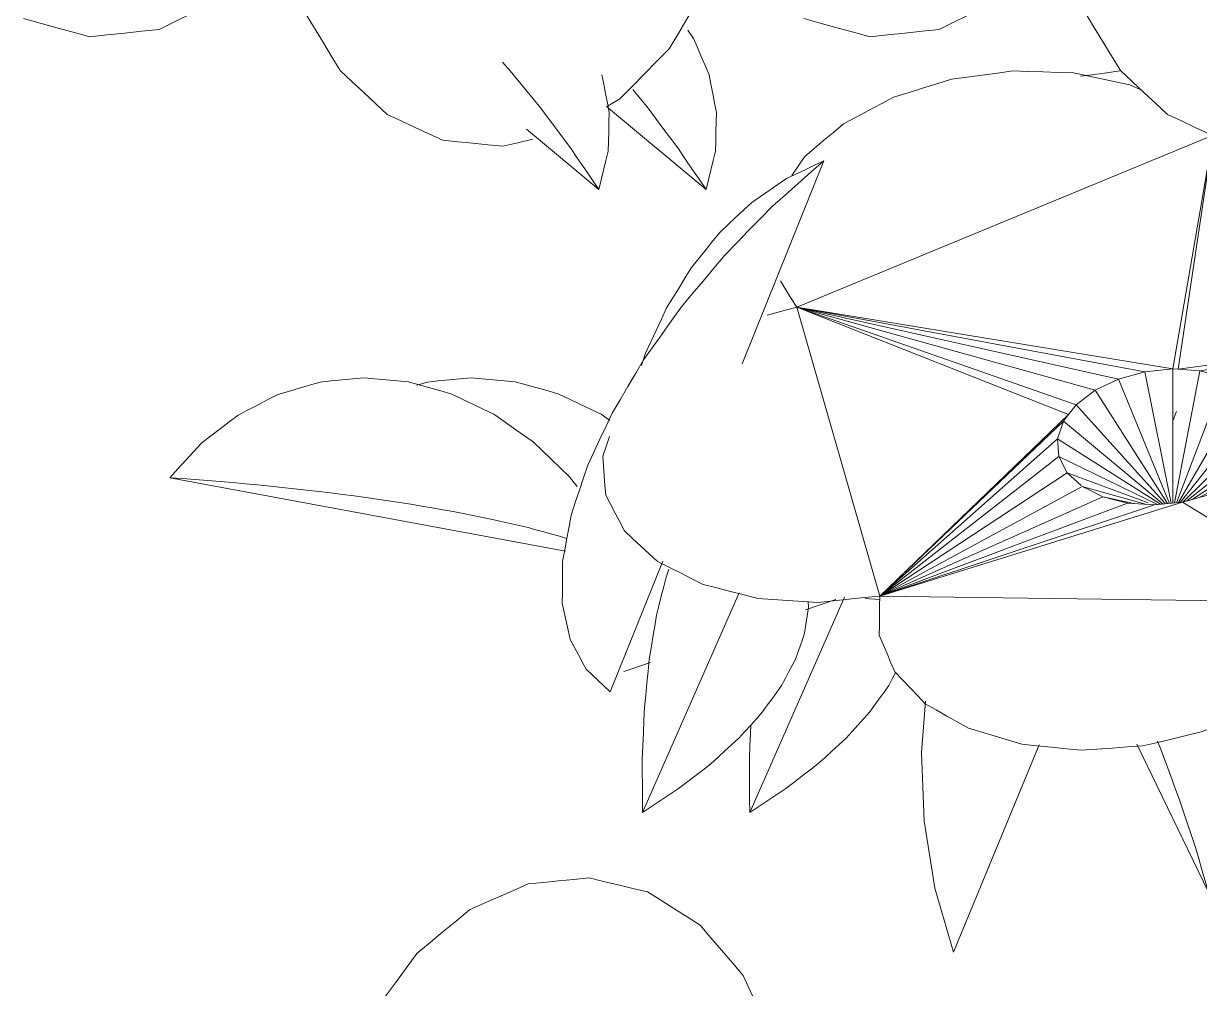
# Model space of a CAD drawing. Header units: metres. Extents: x 10.2 to 20.8, y -0.2 to 6.6.
# Drawn here: x 14.3487 to 14.4411, y 0.6542 to 0.73 of the extents above; entities that cross this region are included whole.
import ezdxf

# ---------------------------------------------------------------- set-up
doc = ezdxf.new("R2010")
doc.units = ezdxf.units.M
doc.layers.add('Importações nas famílias', color=250, linetype='Continuous', lineweight=5)
doc.layers.add('Vegetação', color=7, linetype='Continuous', lineweight=5)

# ---------------------------------------------------------------- blocks, each defined once
blk = doc.blocks.new('Planta_pergolado_12200 - plantas pergolado_skp_Component_12-V2710-Corte 3')
at = {"layer": 'Importações nas famílias'}
for p, q in [((14.656082, 0.431808), (14.656698, 0.431128)), ((14.657984, 0.426562), (14.663673, 0.421815))]:
    blk.add_line(p, q, dxfattribs=at)
at = {"layer": 'Importações nas famílias', "flags": 128}
for points in [[(14.656698, 0.431128), (14.657301, 0.430395), (14.657903, 0.429661), (14.658506, 0.428927), (14.659109, 0.428194)], [(14.664479, 0.427869), (14.664335, 0.428611), (14.66419, 0.429353), (14.664045, 0.430095), (14.663901, 0.430837)], [(14.659109, 0.428194), (14.659692, 0.427415), (14.660276, 0.426636), (14.660859, 0.425857), (14.661443, 0.425078)], [(14.664402, 0.424838), (14.664422, 0.425596), (14.664441, 0.426353), (14.66446, 0.427111), (14.664479, 0.427869)], [(14.661443, 0.425078), (14.662, 0.424262), (14.662558, 0.423447), (14.663115, 0.422631), (14.663673, 0.421815)], [(14.663673, 0.421815), (14.663855, 0.422571), (14.664038, 0.423327), (14.66422, 0.424082), (14.664402, 0.424838)]]:
    blk.add_lwpolyline(points, dxfattribs=at)
blk = doc.blocks.new('Planta_pergolado_12200 - plantas pergolado_skp_Component_12-V2711-Corte 3')
at = {"layer": 'Importações nas famílias'}
for p, q in [((14.661965, 0.398472), (14.661343, 0.399268)), ((14.62995, 0.399178), (14.661049, 0.393402)), ((14.660584, 0.394584), (14.661121, 0.394412))]:
    blk.add_line(p, q, dxfattribs=at)
at = {"layer": 'Importações nas famílias', "flags": 128}
for points in [[(14.641765, 0.406693), (14.640935, 0.406447), (14.640106, 0.406201), (14.639276, 0.405955), (14.638446, 0.405709)], [(14.645202, 0.407031), (14.644343, 0.406946), (14.643484, 0.406862), (14.642624, 0.406778), (14.641765, 0.406693)], [(14.648677, 0.406713), (14.647808, 0.406793), (14.64694, 0.406872), (14.646071, 0.406951), (14.645202, 0.407031)], [(14.652107, 0.405748), (14.651249, 0.40599), (14.650392, 0.406231), (14.649534, 0.406472), (14.648677, 0.406713)], [(14.638446, 0.405709), (14.637665, 0.405307), (14.636884, 0.404905), (14.636103, 0.404503), (14.635323, 0.404101)], [(14.655412, 0.404159), (14.654586, 0.404556), (14.65376, 0.404954), (14.652933, 0.405351), (14.652107, 0.405748)], [(14.635323, 0.404101), (14.634609, 0.403552), (14.633895, 0.403004), (14.633182, 0.402455), (14.632468, 0.401907)], [(14.658515, 0.401982), (14.65774, 0.402526), (14.656964, 0.40307), (14.656188, 0.403614), (14.655412, 0.404159)], [(14.632468, 0.401907), (14.631839, 0.401224), (14.631209, 0.400542), (14.630579, 0.39986), (14.62995, 0.399178)], [(14.661343, 0.399268), (14.660636, 0.399947), (14.659929, 0.400625), (14.659222, 0.401303), (14.658515, 0.401982)], [(14.62995, 0.399178), (14.63094, 0.399104), (14.63193, 0.39903), (14.632921, 0.398956), (14.633911, 0.398882)], [(14.633911, 0.398882), (14.634891, 0.398792), (14.63587, 0.398701), (14.63685, 0.398611), (14.637829, 0.398521)], [(14.637829, 0.398521), (14.638788, 0.398415), (14.639746, 0.39831), (14.640704, 0.398204), (14.641662, 0.398099)], [(14.641662, 0.398099), (14.642588, 0.397979), (14.643513, 0.397859), (14.644439, 0.39774), (14.645365, 0.39762)], [(14.645365, 0.39762), (14.646248, 0.397488), (14.647132, 0.397355), (14.648015, 0.397223), (14.648898, 0.39709)], [(14.648898, 0.39709), (14.649729, 0.396947), (14.65056, 0.396803), (14.651392, 0.396659), (14.652223, 0.396515)], [(14.652223, 0.396515), (14.652992, 0.396362), (14.653762, 0.396208), (14.654531, 0.396055), (14.655301, 0.395901)], [(14.655301, 0.395901), (14.656, 0.39574), (14.656699, 0.395578), (14.657399, 0.395417), (14.658098, 0.395255)], [(14.658098, 0.395255), (14.65872, 0.395088), (14.659341, 0.39492), (14.659963, 0.394752), (14.660584, 0.394584)]]:
    blk.add_lwpolyline(points, dxfattribs=at)
blk = doc.blocks.new('Planta_pergolado_12200 - plantas pergolado_skp_Component_12-V2712-Corte 3')
at = {"layer": 'Importações nas famílias'}
for p, q in [((14.711576, 0.366627), (14.70593, 0.378231)), ((14.707567, 0.378481), (14.707856, 0.377761))]:
    blk.add_line(p, q, dxfattribs=at)
at = {"layer": 'Importações nas famílias', "flags": 128}
for points in [[(14.712036, 0.377869), (14.711866, 0.3788), (14.711712, 0.379641)], [(14.707856, 0.377761), (14.708216, 0.376786), (14.708575, 0.375812), (14.708935, 0.374838), (14.709294, 0.373864)], [(14.7123, 0.374106), (14.712234, 0.375047), (14.712168, 0.375988), (14.712102, 0.376929), (14.712036, 0.377869)], [(14.709294, 0.373864), (14.709607, 0.372929), (14.709919, 0.371993), (14.710232, 0.371058), (14.710544, 0.370123)], [(14.712147, 0.370345), (14.712185, 0.371285), (14.712224, 0.372226), (14.712262, 0.373166), (14.7123, 0.374106)], [(14.710544, 0.370123), (14.710802, 0.369249), (14.71106, 0.368375), (14.711318, 0.367501), (14.711576, 0.366627)], [(14.711576, 0.366627), (14.711719, 0.367556), (14.711861, 0.368486), (14.712004, 0.369415), (14.712147, 0.370345)]]:
    blk.add_lwpolyline(points, dxfattribs=at)
blk = doc.blocks.new('Planta_pergolado_12200 - plantas pergolado_skp_Component_12-V2713-Corte 3')
at = {"layer": 'Importações nas famílias'}
for p, q in [((14.669175, 0.391994), (14.668948, 0.391368)), ((14.667098, 0.372879), (14.674692, 0.390133)), ((14.68014, 0.388971), (14.680113, 0.389452))]:
    blk.add_line(p, q, dxfattribs=at)
at = {"layer": 'Importações nas famílias', "flags": 128}
for points in [[(14.668948, 0.391368), (14.668761, 0.390617), (14.668574, 0.389866), (14.668387, 0.389115), (14.6682, 0.388364)], [(14.6682, 0.388364), (14.668058, 0.387505), (14.667915, 0.386646), (14.667772, 0.385788), (14.66763, 0.384929)], [(14.679838, 0.386974), (14.679913, 0.387473), (14.679989, 0.387972), (14.680064, 0.388472), (14.68014, 0.388971)], [(14.67913, 0.384927), (14.679307, 0.385439), (14.679484, 0.385951), (14.679661, 0.386462), (14.679838, 0.386974)], [(14.66763, 0.384929), (14.667535, 0.383982), (14.66744, 0.383036), (14.667346, 0.382089), (14.667251, 0.381143)], [(14.678024, 0.382854), (14.678301, 0.383372), (14.678577, 0.38389), (14.678854, 0.384409), (14.67913, 0.384927)], [(14.676532, 0.380776), (14.676905, 0.381295), (14.677278, 0.381815), (14.677651, 0.382334), (14.678024, 0.382854)], [(14.667251, 0.381143), (14.667206, 0.380131), (14.667162, 0.379119), (14.667117, 0.378106), (14.667072, 0.377094)], [(14.674671, 0.378716), (14.675137, 0.379231), (14.675602, 0.379746), (14.676067, 0.380261), (14.676532, 0.380776)], [(14.672462, 0.376699), (14.673014, 0.377204), (14.673566, 0.377708), (14.674119, 0.378212), (14.674671, 0.378716)], [(14.667072, 0.377094), (14.667079, 0.376041), (14.667085, 0.374987), (14.667091, 0.373933), (14.667098, 0.372879)], [(14.669928, 0.374746), (14.670561, 0.375235), (14.671195, 0.375723), (14.671828, 0.376211), (14.672462, 0.376699)], [(14.667098, 0.372879), (14.667805, 0.373346), (14.668513, 0.373813), (14.66922, 0.37428), (14.669928, 0.374746)]]:
    blk.add_lwpolyline(points, dxfattribs=at)
blk = doc.blocks.new('Planta_pergolado_12200 - plantas pergolado_skp_Component_17-V2897-Corte 3')
at = {"layer": 'Importações nas famílias'}
for p, q in [((14.458848, 0.725779), (14.460052, 0.725782)), ((14.435655, 0.725167), (14.436592, 0.724748)), ((14.442222, 0.721202), (14.409486, 0.7077)), ((14.439039, 0.702849), (14.442222, 0.721202)), ((14.442222, 0.721202), (14.439468, 0.702821)), ((14.468978, 0.706853), (14.442222, 0.721202)), ((14.434774, 0.702053), (14.409486, 0.7077)), ((14.409486, 0.7077), (14.436856, 0.702625)), ((14.432934, 0.70117), (14.409486, 0.7077)), ((14.431461, 0.700039), (14.409486, 0.7077)), ((14.430859, 0.699257), (14.409486, 0.7077)), ((14.409486, 0.7077), (14.439039, 0.702849)), ((14.416009, 0.685005), (14.409486, 0.7077)), ((14.439468, 0.702821), (14.468978, 0.706853)), ((14.441173, 0.702709), (14.468978, 0.706853)), ((14.443113, 0.702214), (14.468978, 0.706853)), ((14.444727, 0.701399), (14.468978, 0.706853)), ((14.445905, 0.700319), (14.468978, 0.706853)), ((14.446566, 0.699047), (14.468978, 0.706853)), ((14.468978, 0.706853), (14.452777, 0.684482)), ((14.434774, 0.702053), (14.436856, 0.702625)), ((14.436856, 0.702625), (14.439039, 0.702849)), ((14.438911, 0.6923), (14.436856, 0.702625)), ((14.439048, 0.692314), (14.439039, 0.702849)), ((14.439039, 0.702849), (14.439468, 0.702821)), ((14.439186, 0.692328), (14.441173, 0.702709)), ((14.439468, 0.702821), (14.441173, 0.702709)), ((14.441173, 0.702709), (14.443113, 0.702214)), ((14.432934, 0.70117), (14.434774, 0.702053)), ((14.438771, 0.692286), (14.434774, 0.702053)), ((14.43933, 0.692343), (14.443113, 0.702214)), ((14.443113, 0.702214), (14.444727, 0.701399)), ((14.431461, 0.700039), (14.432934, 0.70117)), ((14.438625, 0.692271), (14.432934, 0.70117)), ((14.439484, 0.692359), (14.444727, 0.701399)), ((14.444727, 0.701399), (14.445905, 0.700319)), ((14.430859, 0.699257), (14.431461, 0.700039)), ((14.438467, 0.692255), (14.431461, 0.700039)), ((14.439653, 0.692376), (14.445905, 0.700319)), ((14.445905, 0.700319), (14.446566, 0.699047)), ((14.416009, 0.685005), (14.430859, 0.699257)), ((14.416009, 0.685005), (14.430457, 0.698734)), ((14.429988, 0.697347), (14.430457, 0.698734)), ((14.430457, 0.698734), (14.430859, 0.699257)), ((14.430457, 0.698734), (14.438291, 0.692237)), ((14.439798, 0.69235), (14.446566, 0.699047)), ((14.452777, 0.684482), (14.446566, 0.699047)), ((14.446666, 0.69767), (14.446566, 0.699047)), ((14.416009, 0.685005), (14.429988, 0.697347)), ((14.438089, 0.692216), (14.429988, 0.697347)), ((14.430088, 0.69597), (14.429988, 0.697347)), ((14.440156, 0.69249), (14.446666, 0.69767)), ((14.446198, 0.696282), (14.446666, 0.69767)), ((14.446666, 0.69767), (14.452777, 0.684482)), ((14.416009, 0.685005), (14.430088, 0.69597)), ((14.43075, 0.694698), (14.430088, 0.69597)), ((14.430088, 0.69597), (14.43785, 0.692191)), ((14.440572, 0.692604), (14.446198, 0.696282)), ((14.445193, 0.694978), (14.446198, 0.696282)), ((14.446198, 0.696282), (14.452777, 0.684482)), ((14.441159, 0.692765), (14.445193, 0.694978)), ((14.443721, 0.693846), (14.445193, 0.694978)), ((14.452777, 0.684482), (14.445193, 0.694978)), ((14.416009, 0.685005), (14.43075, 0.694698)), ((14.431833, 0.693704), (14.43075, 0.694698)), ((14.43075, 0.694698), (14.437114, 0.692328)), ((14.394477, 0.692941), (14.394422, 0.693704)), ((14.416009, 0.685005), (14.431928, 0.693617)), ((14.4369, 0.692214), (14.431928, 0.693617)), ((14.432574, 0.693291), (14.431928, 0.693617)), ((14.433542, 0.692802), (14.432574, 0.693291)), ((14.44225, 0.693141), (14.44188, 0.692964)), ((14.44225, 0.693141), (14.443721, 0.693846)), ((14.452777, 0.684482), (14.443721, 0.693846)), ((14.416009, 0.685005), (14.433542, 0.692802)), ((14.439798, 0.692391), (14.416009, 0.685005)), ((14.416009, 0.685005), (14.435482, 0.692307)), ((14.416009, 0.685005), (14.437616, 0.692167)), ((14.435482, 0.692307), (14.433542, 0.692802)), ((14.433542, 0.692802), (14.435971, 0.692275)), ((14.437616, 0.692167), (14.435482, 0.692307)), ((14.439798, 0.692391), (14.437616, 0.692167)), ((14.44188, 0.692964), (14.439798, 0.692391)), ((14.439798, 0.692391), (14.452777, 0.684482)), ((14.44188, 0.692964), (14.452777, 0.684482)), ((14.416009, 0.685005), (14.452777, 0.684482))]:
    blk.add_line(p, q, dxfattribs=at)
at = {"layer": 'Importações nas famílias', "flags": 128}
for points in [[(14.417106, 0.724189), (14.41824, 0.724543), (14.419373, 0.724897), (14.420507, 0.72525), (14.421641, 0.725604)], [(14.421641, 0.725604), (14.422846, 0.725768), (14.424051, 0.725932), (14.425257, 0.726096), (14.426462, 0.72626)], [(14.426462, 0.72626), (14.427657, 0.726223), (14.428852, 0.726185), (14.430047, 0.726148), (14.431242, 0.726111)], [(14.431242, 0.726111), (14.432346, 0.725875), (14.433449, 0.725639), (14.434552, 0.725403), (14.435655, 0.725167)], [(14.460052, 0.725782), (14.461179, 0.725585), (14.462307, 0.725387), (14.463435, 0.72519), (14.464563, 0.724993)], [(14.464563, 0.724993), (14.465538, 0.724609), (14.466514, 0.724225), (14.467489, 0.723842), (14.468464, 0.723458)], [(14.413168, 0.72211), (14.414152, 0.722629), (14.415137, 0.723149), (14.416122, 0.723669), (14.417106, 0.724189)], [(14.468464, 0.723458), (14.46922, 0.722913), (14.469976, 0.722368), (14.470732, 0.721824), (14.471488, 0.721279)], [(14.410094, 0.719509), (14.410863, 0.720159), (14.411631, 0.720809), (14.412399, 0.721459), (14.413168, 0.72211)], [(14.471488, 0.721279), (14.471973, 0.720611), (14.472459, 0.719943), (14.472944, 0.719275), (14.473429, 0.718607)], [(14.409094, 0.718036), (14.409594, 0.718772), (14.410094, 0.719509)], [(14.473429, 0.718607), (14.473611, 0.717861), (14.473793, 0.717115), (14.473974, 0.716368), (14.474156, 0.715622)], [(14.474156, 0.715622), (14.474021, 0.714849), (14.473887, 0.714076), (14.473752, 0.713302), (14.473617, 0.712529)], [(14.473617, 0.712529), (14.473176, 0.711781), (14.472734, 0.711033), (14.472293, 0.710286), (14.471851, 0.709538)], [(14.409486, 0.7077), (14.409059, 0.708387), (14.408633, 0.709075), (14.408206, 0.709763)], [(14.471851, 0.709538), (14.471133, 0.708867), (14.470415, 0.708195), (14.469696, 0.707524), (14.468978, 0.706853)], [(14.407177, 0.707065), (14.408332, 0.707382), (14.409486, 0.7077)], [(14.468978, 0.706853), (14.470245, 0.706598), (14.471512, 0.706343), (14.472779, 0.706088), (14.474047, 0.705832)], [(14.474047, 0.705832), (14.475101, 0.705344), (14.476155, 0.704856), (14.477209, 0.704368), (14.478264, 0.703879)], [(14.478264, 0.703879), (14.479015, 0.7032), (14.479766, 0.70252), (14.480517, 0.70184), (14.481268, 0.701161)], [(14.481268, 0.701161), (14.481653, 0.700348), (14.482037, 0.699534), (14.482421, 0.698721), (14.482805, 0.697908)], [(14.482805, 0.697908), (14.482789, 0.697031), (14.482773, 0.696154), (14.482757, 0.695277), (14.482741, 0.6944)], [(14.394256, 0.695994), (14.394515, 0.696763), (14.394775, 0.697533)], [(14.394422, 0.693704), (14.394366, 0.694467), (14.394311, 0.69523), (14.394256, 0.695994)], [(14.482741, 0.6944), (14.482326, 0.693534), (14.481911, 0.692668), (14.481497, 0.691803), (14.481082, 0.690937)], [(14.395944, 0.69012), (14.395577, 0.690825), (14.395211, 0.69153), (14.394844, 0.692235), (14.394477, 0.692941)], [(14.481082, 0.690937), (14.480304, 0.690156), (14.479526, 0.689375), (14.478748, 0.688594), (14.47797, 0.687813)], [(14.398556, 0.687724), (14.397903, 0.688323), (14.39725, 0.688922), (14.396597, 0.689521), (14.395944, 0.69012)], [(14.402135, 0.685916), (14.40124, 0.686368), (14.400345, 0.68682), (14.399451, 0.687272), (14.398556, 0.687724)], [(14.47797, 0.687813), (14.476896, 0.687184), (14.475821, 0.686555), (14.474746, 0.685926), (14.473672, 0.685297)], [(14.406437, 0.684819), (14.405362, 0.685094), (14.404286, 0.685368), (14.40321, 0.685642), (14.402135, 0.685916)], [(14.411169, 0.684509), (14.409986, 0.684586), (14.408803, 0.684664), (14.40762, 0.684742), (14.406437, 0.684819)], [(14.416009, 0.685005), (14.414799, 0.684881), (14.413589, 0.684757), (14.412379, 0.684633), (14.411169, 0.684509)], [(14.415977, 0.68193), (14.415985, 0.682699), (14.415993, 0.683467), (14.416001, 0.684236), (14.416009, 0.685005)], [(14.473672, 0.685297), (14.472392, 0.684873), (14.471112, 0.684449), (14.469833, 0.684026), (14.468553, 0.683602)], [(14.452777, 0.684482), (14.452456, 0.683717), (14.452135, 0.682953), (14.451814, 0.682189), (14.451492, 0.681424)], [(14.45764, 0.683177), (14.456424, 0.683503), (14.455209, 0.683829), (14.453993, 0.684155), (14.452777, 0.684482)], [(14.463053, 0.682875), (14.4617, 0.68295), (14.460346, 0.683026), (14.458993, 0.683101), (14.45764, 0.683177)], [(14.468553, 0.683602), (14.467178, 0.68342), (14.465803, 0.683239), (14.464428, 0.683057), (14.463053, 0.682875)], [(14.4172, 0.679047), (14.416895, 0.679768), (14.416589, 0.680488), (14.416283, 0.681209), (14.415977, 0.68193)], [(14.451492, 0.681424), (14.45088, 0.680717), (14.450267, 0.680009), (14.449655, 0.679301), (14.449042, 0.678593)], [(14.419595, 0.676552), (14.418996, 0.677175), (14.418398, 0.677799), (14.417799, 0.678423), (14.4172, 0.679047)], [(14.449042, 0.678593), (14.44818, 0.67799), (14.447318, 0.677388), (14.446456, 0.676785), (14.445594, 0.676182)], [(14.422998, 0.674615), (14.422147, 0.675099), (14.421297, 0.675583), (14.420446, 0.676068), (14.419595, 0.676552)], [(14.445594, 0.676182), (14.444541, 0.675724), (14.443488, 0.675267), (14.442435, 0.67481), (14.441382, 0.674353)], [(14.427178, 0.673368), (14.426133, 0.67368), (14.425088, 0.673992), (14.424043, 0.674303), (14.422998, 0.674615)], [(14.441382, 0.674353), (14.44021, 0.674073), (14.439038, 0.673793), (14.437866, 0.673513), (14.436694, 0.673233)], [(14.431849, 0.672897), (14.430682, 0.673015), (14.429514, 0.673133), (14.428346, 0.67325), (14.427178, 0.673368)], [(14.436694, 0.673233), (14.435483, 0.673149), (14.434272, 0.673065), (14.433061, 0.672981), (14.431849, 0.672897)]]:
    blk.add_lwpolyline(points, dxfattribs=at)
blk = doc.blocks.new('Planta_pergolado_12200 - plantas pergolado_skp_Component_16-V2898-Corte 3')
for name, p in [('Planta_pergolado_12200 - plantas pergolado_skp_Component_12-V2710-Corte 3', (-0.269725, 0.295129)), ('Planta_pergolado_12200 - plantas pergolado_skp_Component_17-V2897-Corte 3', (0, 0)), ('Planta_pergolado_12200 - plantas pergolado_skp_Component_12-V2711-Corte 3', (-0.269725, 0.295129)), ('Planta_pergolado_12200 - plantas pergolado_skp_Component_12-V2713-Corte 3', (-0.269725, 0.295129)), ('Planta_pergolado_12200 - plantas pergolado_skp_Component_12-V2712-Corte 3', (-0.269725, 0.295129))]:
    blk.add_blockref(name, p)
blk = doc.blocks.new('Planta_pergolado_12200 - plantas pergolado_skp_Component_12-V2760-Corte 3')
at = {"layer": 'Importações nas famílias'}
for p, q in [((14.671105, 0.433672), (14.670647, 0.434332)), ((14.664274, 0.428342), (14.672097, 0.421815))]:
    blk.add_line(p, q, dxfattribs=at)
at = {"layer": 'Importações nas famílias', "flags": 128}
for points in [[(14.672324, 0.430837), (14.67202, 0.431546), (14.671715, 0.432255), (14.67141, 0.432964), (14.671105, 0.433672)], [(14.672903, 0.427869), (14.672758, 0.428611), (14.672614, 0.429353), (14.672469, 0.430095), (14.672324, 0.430837)], [(14.666327, 0.429661), (14.66693, 0.428927), (14.667532, 0.428194)], [(14.667532, 0.428194), (14.668116, 0.427415), (14.668699, 0.426636), (14.669283, 0.425857), (14.669866, 0.425078)], [(14.672826, 0.424838), (14.672845, 0.425596), (14.672864, 0.426353), (14.672883, 0.427111), (14.672903, 0.427869)], [(14.669866, 0.425078), (14.670424, 0.424262), (14.670981, 0.423447), (14.671539, 0.422631), (14.672097, 0.421815)], [(14.672097, 0.421815), (14.672279, 0.422571), (14.672461, 0.423327), (14.672644, 0.424082), (14.672826, 0.424838)]]:
    blk.add_lwpolyline(points, dxfattribs=at)
blk = doc.blocks.new('Planta_pergolado_12200 - plantas pergolado_skp_Component_12-V2762-Corte 3')
at = {"layer": 'Importações nas famílias'}
for p, q in [((14.650189, 0.406693), (14.649359, 0.406447)), ((14.664533, 0.40367), (14.663836, 0.404159))]:
    blk.add_line(p, q, dxfattribs=at)
at = {"layer": 'Importações nas famílias', "flags": 128}
for points in [[(14.653626, 0.407031), (14.652767, 0.406946), (14.651907, 0.406862), (14.651048, 0.406778), (14.650189, 0.406693)], [(14.6571, 0.406713), (14.656232, 0.406793), (14.655363, 0.406872), (14.654494, 0.406951), (14.653626, 0.407031)], [(14.66053, 0.405748), (14.659673, 0.40599), (14.658815, 0.406231), (14.657958, 0.406472), (14.6571, 0.406713)], [(14.663836, 0.404159), (14.663009, 0.404556), (14.662183, 0.404954), (14.661357, 0.405351), (14.66053, 0.405748)]]:
    blk.add_lwpolyline(points, dxfattribs=at)
blk = doc.blocks.new('Planta_pergolado_12200 - plantas pergolado_skp_Component_12-V2763-Corte 3')
at = {"layer": 'Importações nas famílias'}
blk.add_line((14.675521, 0.372879), (14.68297, 0.389802), dxfattribs=at)
at = {"layer": 'Importações nas famílias', "flags": 128}
for points in [[(14.686448, 0.382854), (14.686724, 0.383372), (14.687001, 0.38389)], [(14.684956, 0.380776), (14.685329, 0.381295), (14.685702, 0.381815), (14.686075, 0.382334), (14.686448, 0.382854)], [(14.683095, 0.378716), (14.68356, 0.379231), (14.684025, 0.379746), (14.684491, 0.380261), (14.684956, 0.380776)], [(14.675613, 0.379746), (14.675585, 0.379119), (14.67554, 0.378106), (14.675496, 0.377094)], [(14.680885, 0.376699), (14.681437, 0.377204), (14.68199, 0.377708), (14.682542, 0.378212), (14.683095, 0.378716)], [(14.675496, 0.377094), (14.675502, 0.376041), (14.675509, 0.374987), (14.675515, 0.373933), (14.675521, 0.372879)], [(14.678351, 0.374746), (14.678985, 0.375235), (14.679618, 0.375723), (14.680252, 0.376211), (14.680885, 0.376699)], [(14.675521, 0.372879), (14.676229, 0.373346), (14.676936, 0.373813), (14.677644, 0.37428), (14.678351, 0.374746)]]:
    blk.add_lwpolyline(points, dxfattribs=at)
blk = doc.blocks.new('Planta_pergolado_12200 - plantas pergolado_skp_Component_17-V2858-Corte 3')
at = {"layer": 'Importações nas famílias'}
for p, q in [((14.925866, 0.745864), (14.920246, 0.748878)), ((14.920621, 0.745148), (14.925866, 0.745864)), ((14.92076, 0.745103), (14.925866, 0.745864)), ((14.92107, 0.745004), (14.925866, 0.745864)), ((14.92147, 0.744876), (14.925866, 0.745864)), ((14.921895, 0.74474), (14.925866, 0.745864)), ((14.922282, 0.744616), (14.925866, 0.745864)), ((14.925866, 0.745864), (14.924457, 0.743919)), ((14.8906, 0.731776), (14.891377, 0.731608)), ((14.891441, 0.731556), (14.890613, 0.731767)), ((14.864471, 0.723755), (14.863325, 0.723831))]:
    blk.add_line(p, q, dxfattribs=at)
at = {"layer": 'Importações nas famílias', "flags": 128}
for points in [[(14.880243, 0.764849), (14.88094, 0.764943), (14.882145, 0.765107), (14.88335, 0.765271)], [(14.910171, 0.764449), (14.910927, 0.764577), (14.912125, 0.76478)], [(14.912125, 0.76478), (14.913328, 0.764783), (14.914532, 0.764787), (14.915736, 0.76479), (14.91694, 0.764793)], [(14.91694, 0.764793), (14.918067, 0.764596), (14.919195, 0.764399), (14.920323, 0.764202), (14.921451, 0.764005)], [(14.921451, 0.764005), (14.922426, 0.763621), (14.923402, 0.763237), (14.924377, 0.762853), (14.925352, 0.762469)], [(14.925352, 0.762469), (14.926108, 0.761924), (14.926864, 0.76138), (14.92762, 0.760835), (14.928376, 0.760291)], [(14.928376, 0.760291), (14.928861, 0.759622), (14.929347, 0.758954), (14.929832, 0.758286), (14.930317, 0.757618)], [(14.930317, 0.757618), (14.930499, 0.756872), (14.930681, 0.756126), (14.930862, 0.75538), (14.931044, 0.754634)], [(14.931044, 0.754634), (14.930909, 0.75386), (14.930775, 0.753087), (14.93064, 0.752314), (14.930505, 0.75154)], [(14.930505, 0.75154), (14.930064, 0.750793), (14.929622, 0.750045), (14.929181, 0.749297), (14.928739, 0.748549)], [(14.928739, 0.748549), (14.928021, 0.747878), (14.927303, 0.747207), (14.926584, 0.746535), (14.925866, 0.745864)], [(14.925866, 0.745864), (14.927133, 0.745609), (14.9284, 0.745354), (14.929667, 0.745099), (14.930935, 0.744844)], [(14.930935, 0.744844), (14.931989, 0.744356), (14.933043, 0.743867), (14.934097, 0.743379), (14.935152, 0.742891)], [(14.935152, 0.742891), (14.935903, 0.742211), (14.936654, 0.741531), (14.937405, 0.740852), (14.938157, 0.740172)], [(14.938157, 0.740172), (14.938541, 0.739359), (14.938925, 0.738546), (14.939309, 0.737733), (14.939693, 0.73692)], [(14.939693, 0.73692), (14.939677, 0.736043), (14.939661, 0.735166), (14.939645, 0.734289), (14.939629, 0.733412)], [(14.939629, 0.733412), (14.939214, 0.732546), (14.938799, 0.73168), (14.938385, 0.730814), (14.93797, 0.729948)], [(14.93797, 0.729948), (14.937192, 0.729167), (14.936414, 0.728386), (14.935636, 0.727605), (14.934858, 0.726824)], [(14.934858, 0.726824), (14.933784, 0.726195), (14.932709, 0.725566), (14.931634, 0.724937), (14.93056, 0.724308)], [(14.93056, 0.724308), (14.92928, 0.723884), (14.928, 0.723461), (14.926721, 0.723037), (14.925441, 0.722614)], [(14.909023, 0.721964), (14.908702, 0.7212), (14.90838, 0.720436)], [(14.919941, 0.721886), (14.918588, 0.721962), (14.917234, 0.722037), (14.915881, 0.722112), (14.914528, 0.722188)], [(14.925441, 0.722614), (14.924066, 0.722432), (14.922691, 0.72225), (14.921316, 0.722068), (14.919941, 0.721886)], [(14.90838, 0.720436), (14.907768, 0.719728), (14.907155, 0.71902), (14.906543, 0.718312), (14.90593, 0.717605)], [(14.90593, 0.717605), (14.905068, 0.717002), (14.904206, 0.716399), (14.903344, 0.715796), (14.902482, 0.715193)], [(14.902482, 0.715193), (14.901429, 0.714736), (14.900376, 0.714279), (14.899323, 0.713822), (14.89827, 0.713364)], [(14.89827, 0.713364), (14.897098, 0.713084), (14.895926, 0.712804), (14.894754, 0.712524), (14.893582, 0.712244)], [(14.893582, 0.712244), (14.892371, 0.71216), (14.89116, 0.712076)]]:
    blk.add_lwpolyline(points, dxfattribs=at)
blk = doc.blocks.new('Planta_pergolado_12200 - plantas pergolado_skp_Component_16-V2927-Corte 3')
for name, p in [('Planta_pergolado_12200 - plantas pergolado_skp_Component_12-V2760-Corte 3', (-0.269725, 0.295129)), ('Planta_pergolado_12200 - plantas pergolado_skp_Component_17-V2858-Corte 3', (-0.448465, -0.039011)), ('Planta_pergolado_12200 - plantas pergolado_skp_Component_12-V2762-Corte 3', (-0.269725, 0.295129)), ('Planta_pergolado_12200 - plantas pergolado_skp_Component_12-V2763-Corte 3', (-0.269725, 0.295129))]:
    blk.add_blockref(name, p)
blk = doc.blocks.new('Planta_pergolado_12200 - plantas pergolado_skp_-V2965-Corte 3')
at = {"layer": 'Importações nas famílias'}
for p, q in [((14.412556, 0.684737), (14.41019, 0.683934)), ((14.397992, 0.679793), (14.395913, 0.679087))]:
    blk.add_line(p, q, dxfattribs=at)
for name in ['Planta_pergolado_12200 - plantas pergolado_skp_Component_16-V2927-Corte 3', 'Planta_pergolado_12200 - plantas pergolado_skp_Component_16-V2898-Corte 3']:
    blk.add_blockref(name, (0, 0))
blk = doc.blocks.new('Planta_pergolado_12200 - plantas pergolado_skp_-V3106-Corte 3')
blk.add_blockref('Planta_pergolado_12200 - plantas pergolado_skp_-V2965-Corte 3', (0, 0))
blk = doc.blocks.new('Planta_pergolado_12200 - plantas pergolado_skp_Component_17-V3297-Corte 3')
at = {"layer": 'Importações nas famílias', "flags": 128}
for points in [[(14.420696, 0.729523), (14.421997, 0.730162), (14.423298, 0.7308), (14.424599, 0.731439), (14.4259, 0.732077)], [(14.410037, 0.730377), (14.411341, 0.730018), (14.412645, 0.729658), (14.413949, 0.729299), (14.415253, 0.72894)], [(14.432122, 0.730901), (14.432822, 0.729747), (14.433522, 0.728592), (14.434221, 0.727437), (14.434921, 0.726282)], [(14.415253, 0.72894), (14.416614, 0.729085), (14.417975, 0.729231), (14.419335, 0.729377), (14.420696, 0.729523)], [(14.434921, 0.726282), (14.435847, 0.725422), (14.436773, 0.724562), (14.437699, 0.723702), (14.438625, 0.722842)], [(14.438625, 0.722842), (14.439714, 0.722335), (14.440803, 0.721828), (14.441892, 0.721321), (14.442982, 0.720814)]]:
    blk.add_lwpolyline(points, dxfattribs=at)
blk = doc.blocks.new('Planta_pergolado_12200 - plantas pergolado_skp_Component_16-V3298-Corte 3')
blk.add_blockref('Planta_pergolado_12200 - plantas pergolado_skp_Component_17-V3297-Corte 3', (0, 0))
blk = doc.blocks.new('Planta_pergolado_12200 - plantas pergolado_skp_Component_12-V3164-Corte 3')
at = {"layer": 'Importações nas famílias'}
for p, q in [((14.709069, 0.404367), (14.708767, 0.403637)), ((14.698268, 0.378192), (14.691541, 0.361889))]:
    blk.add_line(p, q, dxfattribs=at)
at = {"layer": 'Importações nas famílias', "flags": 128}
for points in [[(14.689022, 0.377592), (14.68913, 0.378931), (14.689239, 0.380271), (14.689347, 0.38161)], [(14.68923, 0.372212), (14.689178, 0.373557), (14.689126, 0.374902), (14.689074, 0.376247), (14.689022, 0.377592)], [(14.690077, 0.366937), (14.689865, 0.368256), (14.689653, 0.369575), (14.689442, 0.370893), (14.68923, 0.372212)], [(14.691541, 0.361889), (14.691175, 0.363151), (14.690809, 0.364413), (14.690443, 0.365675), (14.690077, 0.366937)]]:
    blk.add_lwpolyline(points, dxfattribs=at)
blk = doc.blocks.new('Planta_pergolado_12200 - plantas pergolado_skp_Component_12-V3223-Corte 3')
at = {"layer": 'Importações nas famílias'}
for p, q in [((14.860074, 0.758206), (14.853659, 0.742263)), ((14.846077, 0.743107), (14.845744, 0.742138)), ((14.847426, 0.726771), (14.843289, 0.716488))]:
    blk.add_line(p, q, dxfattribs=at)
at = {"layer": 'Importações nas famílias', "flags": 128}
for points in [[(14.856055, 0.754649), (14.85706, 0.755538), (14.858064, 0.756428), (14.859069, 0.757317), (14.860074, 0.758206)], [(14.860074, 0.758206), (14.859343, 0.757858), (14.858612, 0.75751), (14.857881, 0.757163), (14.85715, 0.756815)], [(14.85715, 0.756815), (14.856469, 0.756346), (14.855788, 0.755878), (14.855106, 0.755409), (14.854425, 0.754941)], [(14.854425, 0.754941), (14.853801, 0.754357), (14.853177, 0.753773), (14.852553, 0.753189), (14.851929, 0.752605)], [(14.8523, 0.750797), (14.853239, 0.75176), (14.854177, 0.752723), (14.855116, 0.753686), (14.856055, 0.754649)], [(14.851929, 0.752605), (14.851369, 0.751912), (14.85081, 0.751219), (14.85025, 0.750525), (14.84969, 0.749832)], [(14.848896, 0.746739), (14.849747, 0.747753), (14.850598, 0.748768), (14.851449, 0.749782), (14.8523, 0.750797)], [(14.84969, 0.749832), (14.8492, 0.749038), (14.848711, 0.748244), (14.848221, 0.747449), (14.847732, 0.746655)], [(14.845923, 0.74257), (14.846666, 0.743612), (14.847409, 0.744654), (14.848153, 0.745697), (14.848896, 0.746739)], [(14.847732, 0.746655), (14.847318, 0.745768), (14.846905, 0.744881), (14.846491, 0.743994), (14.846077, 0.743107)], [(14.843451, 0.73839), (14.844069, 0.739435), (14.844687, 0.74048), (14.845305, 0.741525), (14.845923, 0.74257)], [(14.841538, 0.734295), (14.842016, 0.735318), (14.842495, 0.736342), (14.842973, 0.737366), (14.843451, 0.73839)], [(14.840229, 0.730381), (14.840556, 0.731359), (14.840884, 0.732338), (14.841211, 0.733316), (14.841538, 0.734295)], [(14.839554, 0.726741), (14.839723, 0.727651), (14.839892, 0.728561), (14.84006, 0.729471), (14.840229, 0.730381)], [(14.83953, 0.72346), (14.839536, 0.724281), (14.839542, 0.725101), (14.839548, 0.725921), (14.839554, 0.726741)], [(14.840157, 0.720615), (14.84, 0.721327), (14.839843, 0.722038), (14.839687, 0.722749), (14.83953, 0.72346)], [(14.841419, 0.718273), (14.841104, 0.718859), (14.840788, 0.719444), (14.840472, 0.72003), (14.840157, 0.720615)], [(14.843289, 0.716488), (14.842821, 0.716935), (14.842354, 0.717381), (14.841887, 0.717827), (14.841419, 0.718273)]]:
    blk.add_lwpolyline(points, dxfattribs=at)
blk = doc.blocks.new('Planta_pergolado_12200 - plantas pergolado_skp_Component_17-V3299-Corte 3')
at = {"layer": 'Importações nas famílias', "flags": 128}
for points in [[(14.393166, 0.662869), (14.391972, 0.66275), (14.390779, 0.662631), (14.389586, 0.662512), (14.388392, 0.662392)], [(14.397774, 0.661762), (14.396622, 0.662039), (14.39547, 0.662316), (14.394318, 0.662592), (14.393166, 0.662869)], [(14.388392, 0.662392), (14.387239, 0.661886), (14.386086, 0.661379), (14.384932, 0.660872), (14.383779, 0.660365)], [(14.401903, 0.659147), (14.400871, 0.659801), (14.399839, 0.660455), (14.398806, 0.661108), (14.397774, 0.661762)], [(14.383779, 0.660365), (14.382745, 0.659505), (14.38171, 0.658645), (14.380675, 0.657784), (14.379641, 0.656924)], [(14.405272, 0.655202), (14.40443, 0.656188), (14.403588, 0.657175), (14.402745, 0.658161), (14.401903, 0.659147)], [(14.379641, 0.656924), (14.378795, 0.65577), (14.37795, 0.654615), (14.377105, 0.65346), (14.376259, 0.652305)], [(14.407651, 0.650196), (14.407056, 0.651448), (14.406462, 0.652699), (14.405867, 0.653951), (14.405272, 0.655202)]]:
    blk.add_lwpolyline(points, dxfattribs=at)
blk = doc.blocks.new('Planta_pergolado_12200 - plantas pergolado_skp_Component_16-V3300-Corte 3')
for name, p in [('Planta_pergolado_12200 - plantas pergolado_skp_Component_12-V3223-Corte 3', (-0.448465, -0.039011)), ('Planta_pergolado_12200 - plantas pergolado_skp_Component_12-V3164-Corte 3', (-0.269725, 0.295129)), ('Planta_pergolado_12200 - plantas pergolado_skp_Component_17-V3299-Corte 3', (0, 0))]:
    blk.add_blockref(name, p)
blk = doc.blocks.new('Planta_pergolado_12200 - plantas pergolado_skp_Component_17-V3308-Corte 3')
at = {"layer": 'Importações nas famílias'}
blk.add_line((14.394551, 0.723449), (14.395593, 0.72406), dxfattribs=at)
at = {"layer": 'Importações nas famílias', "flags": 128}
for points in [[(14.39946, 0.728005), (14.400213, 0.729256), (14.400966, 0.730508), (14.401718, 0.731759), (14.402471, 0.733011)], [(14.359387, 0.729523), (14.360688, 0.730162), (14.361989, 0.7308), (14.36329, 0.731439), (14.364591, 0.732077)], [(14.348728, 0.730377), (14.350032, 0.730018), (14.351336, 0.729658), (14.35264, 0.729299), (14.353944, 0.72894)], [(14.370813, 0.730901), (14.371513, 0.729747), (14.372212, 0.728592), (14.372912, 0.727437), (14.373612, 0.726282)], [(14.353944, 0.72894), (14.355305, 0.729085), (14.356666, 0.729231), (14.358026, 0.729377), (14.359387, 0.729523)], [(14.395593, 0.72406), (14.39656, 0.725046), (14.397527, 0.726032), (14.398493, 0.727018), (14.39946, 0.728005)], [(14.373612, 0.726282), (14.374538, 0.725422), (14.375464, 0.724562), (14.376389, 0.723702), (14.377315, 0.722842)], [(14.377315, 0.722842), (14.378405, 0.722335), (14.379494, 0.721828), (14.380583, 0.721321), (14.381672, 0.720814)], [(14.381672, 0.720814), (14.382851, 0.720695), (14.384029, 0.720576), (14.385207, 0.720457), (14.386386, 0.720338)], [(14.386386, 0.720338), (14.387573, 0.720614), (14.38876, 0.720891)]]:
    blk.add_lwpolyline(points, dxfattribs=at)
blk = doc.blocks.new('Planta_pergolado_12200 - plantas pergolado_skp_Component_16-V3309-Corte 3')
blk.add_blockref('Planta_pergolado_12200 - plantas pergolado_skp_Component_17-V3308-Corte 3', (0, 0))
blk = doc.blocks.new('Planta_pergolado_12200 - plantas pergolado_skp_-V3312-Corte 3')
for name in ['Planta_pergolado_12200 - plantas pergolado_skp_Component_16-V3309-Corte 3', 'Planta_pergolado_12200 - plantas pergolado_skp_Component_16-V3298-Corte 3', 'Planta_pergolado_12200 - plantas pergolado_skp_Component_16-V3300-Corte 3']:
    blk.add_blockref(name, (0, 0))
blk = doc.blocks.new('Planta_pergolado_12200 - plantas pergolado_skp_-V3313-Corte 3')
blk.add_blockref('Planta_pergolado_12200 - plantas pergolado_skp_-V3312-Corte 3', (0, 0))
blk = doc.blocks.new('Planta_pergolado_12200 - plantas pergolado_skp_-V3437-Corte 3')
blk.add_blockref('Planta_pergolado_12200 - plantas pergolado_skp_-V3313-Corte 3', (0, 0))
blk = doc.blocks.new('Planta_pergolado_12200 - Planta_pergolado_12200-V5114-Corte 3')
for name in ['Planta_pergolado_12200 - plantas pergolado_skp_-V3437-Corte 3', 'Planta_pergolado_12200 - plantas pergolado_skp_-V3106-Corte 3']:
    blk.add_blockref(name, (0, 0))

msp = doc.modelspace()

# ---------------------------------------------------------------- block references
at = {"layer": 'Vegetação', "color": 250}
msp.add_blockref('Planta_pergolado_12200 - Planta_pergolado_12200-V5114-Corte 3', (0, 0), dxfattribs=at)

doc.saveas('drawing.dxf')
